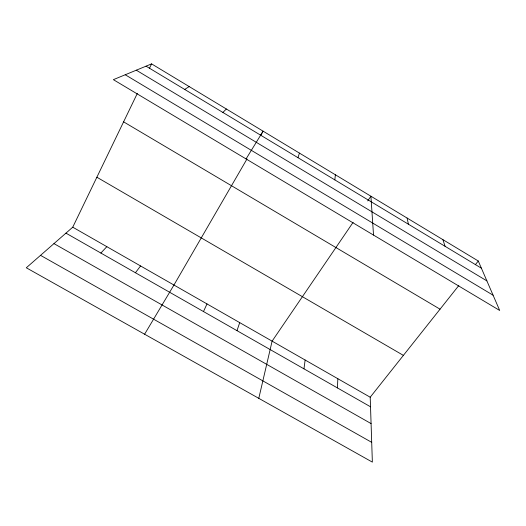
<?xml version="1.0" encoding="UTF-8"?>
<svg xmlns="http://www.w3.org/2000/svg" width="526" height="526" viewBox="0 0 526 526"><rect width="100%" height="100%" fill="white"/><g stroke="black" fill="none" stroke-linecap="round" stroke-linejoin="round"><path stroke-width="0.79" d="M337.416 387.912L337.843 378.713M334.832 179.885L335.378 174.777M303.956 368.838L305.139 360.021M258.792 398.34L272.106 341.137L353.091 222.353M297.953 157.668L299.445 153.099M236.989 330.657L239.718 322.622M203.483 311.556L207.001 303.923M458.81 285.526L370.205 397.215L372.362 462.117L26.3 267.78L72.752 227.186L137.319 93.418M149.437 68.314L151.58 63.883L478.272 260.995L499.7 310.471L113.373 79.656L151.58 63.883M247.003 158.957L173.948 285.033L144.604 334.214M260.692 135.34L263.105 131.171L246.063 158.931M367.707 200.906L370.909 196.218L373.526 235.089M135.432 272.757L140.56 265.946M475.28 264.769L478.272 260.995M100.867 253.052L106.831 246.668M222.899 112.446L226.351 109M184.705 89.44L189.182 86.573M40.528 255.347L371.704 442.34M53.954 243.61L371.086 423.588M65.941 233.136L370.528 406.789M72.752 227.186L370.205 397.215M96.869 177.223L403.389 355.385M123.597 121.848L440.038 309.183M125.227 74.758L493.092 295.211M146.064 66.158L481.389 268.188M136.293 70.188L486.892 280.897M442.892 239.646L445.114 246.332M407.104 218.053L408.419 224.221"/></g></svg>
